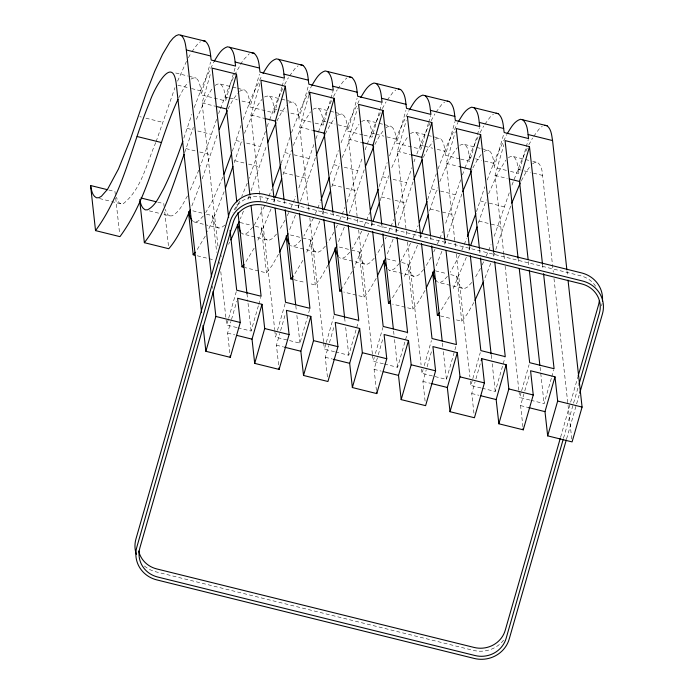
<?xml version="1.0" encoding="UTF-8"?>
<svg xmlns="http://www.w3.org/2000/svg" width="694" height="694" viewBox="0 0 694 694"><rect width="100%" height="100%" fill="white"/><g stroke="black" fill="none" stroke-linecap="round" stroke-linejoin="round"><path stroke-width="0.52" stroke-dasharray="3.47 2.6" d="M235.032 68.099L225.619 100.916L201.199 94.878L210.612 62.061M217.951 246.023L202.093 102.955L210.933 72.15M281.833 87.244L274.451 113.001L250.031 106.963L259.443 74.137M260.389 200.453L250.924 115.039L260.05 83.228M282.12 86.238L284.15 79.168M236.88 327.551L226.704 325.035L228.369 319.231M228.647 318.26L236.402 291.202M229.783 352.795L227.597 333.111L230.929 321.496M231.51 319.474L236.723 301.3M311.068 122.066L298.862 119.038L308.275 86.221M308.509 206.127L299.756 127.115L308.882 95.304M237.895 327.802L251.115 331.073L258.506 305.325M258.793 304.31L260.823 297.24M315.137 123.072L323.274 125.085L330.665 99.329M330.951 98.322L332.981 91.252M309.654 309.324L299.947 343.157L275.535 337.119L277.201 331.307M277.479 330.344L285.234 303.287M278.606 364.879L276.429 345.196L279.76 333.58M280.628 330.544L285.555 313.376M362.953 134.896L347.694 131.123L357.106 98.305M357.818 222.479L348.588 139.199L357.419 108.394M363.968 135.148L372.105 137.16L379.488 111.413M379.783 110.398L381.804 103.337M334.534 351.711L324.367 349.195L326.033 343.391M326.31 342.42L334.066 315.362M327.438 376.955L325.26 357.271L328.592 345.655M329.459 342.628L334.092 326.475M428.319 123.497L420.937 149.245L396.517 143.207L405.929 110.381M406.641 234.563L397.419 151.283L406.25 120.478M335.558 351.962L348.778 355.241L358.477 321.409M428.614 122.482L430.636 115.412M383.366 363.795L373.19 361.279L374.3 357.41M375.411 353.532L382.897 327.447M376.434 390.557L374.092 369.355L377.415 357.74M378.291 354.712L383.209 337.544M459.593 158.813L445.348 155.291L455.056 121.459M455.472 246.639L446.242 163.359L455.368 131.548M384.381 364.046L397.61 367.317L407.309 333.484M460.608 159.065L469.769 161.329L477.151 135.573M477.437 134.567L479.467 127.496M455.854 346.575L446.442 379.401L422.021 373.363L423.132 369.486M424.242 365.617L431.434 340.537M425.101 401.123L422.915 381.44L426.246 369.824M427.114 366.796L432.041 349.62M506.386 170.386L494.18 167.367L503.879 133.534M503.827 254.455L495.074 175.443L503.905 144.638M510.454 171.392L518.591 173.413L525.983 147.657M526.269 146.651L528.299 139.581M481.029 387.963L470.853 385.439L472.519 379.635M472.796 378.664L480.265 352.621M473.933 413.199L471.746 393.515L475.078 381.908M475.945 378.872L480.578 362.719M482.044 388.215L495.264 391.485L504.972 357.653M529.852 400.039L519.685 397.523L521.35 391.72M521.628 390.748L529.097 364.706M522.929 426.801L520.578 405.6L523.909 393.984M524.777 390.956L529.409 374.795M530.875 400.291L544.096 403.561L551.478 377.814M551.773 376.799L553.803 369.728M560.605 437.185L577.798 377.232M563.537 438.148L578.692 385.309M566.59 438.903L579.117 395.207M184.699 152.507L193.331 127.392M202.188 178.774L217.743 133.439M234.164 162.648L242.154 139.477M251.02 190.859L266.574 145.514M282.996 174.732L291.515 150.156M300.467 201.191L315.406 157.599M331.819 186.807L339.817 163.637M349.299 213.275L364.229 169.683M380.017 200.835L388.649 175.721M398.13 225.35L413.06 181.759M429.482 210.976L437.48 187.805M446.962 237.435L462.421 192.438M478.313 223.06L486.303 199.881M495.794 249.519L510.723 205.927M183.841 138.167L191.83 114.302M232.343 151.223L241.009 125.414M281.174 163.307L289.832 137.499M330.327 174.411L338.325 150.555M346.844 202.457L362.736 156.592M379.158 186.486L387.157 162.63M395.667 214.533L411.906 167.705M427.66 199.551L436.326 173.743M476.492 211.635L484.811 186.799M509.231 192.837L493.694 237.73M155.786 142.556C146.59 163.246 141.689 189.219 123.168 203.776L120.851 203.819L111.691 201.555M156.124 141.611L174.975 87.591M194.233 107.518L203.489 83.48L213.769 62.078M216.589 119.377L200.349 166.204M218.645 113.556L219.668 110.65M243.056 119.602L252.321 95.564L262.132 75.004M265.42 131.461L249.181 178.289M267.129 126.612L269.255 120.739M291.549 132.649L301.153 107.648L311.424 86.238M313.905 144.508L298.377 189.401M315.961 138.696L318.086 132.814M341.058 142.791L349.984 119.732L359.787 99.164M365.131 149.809L366.909 144.899M389.551 155.846L398.816 131.808L409.087 110.407M413.962 161.884L414.995 158.978M438.035 168.894L447.639 143.892L457.919 122.491M460.738 179.781L444.863 225.645M462.456 174.94L464.572 169.067M487.205 180.006L496.47 155.977L506.741 134.567M511.964 185.081L520.89 162.014L527.527 147.501M274.815 198.631L273.583 202.041M299.235 204.669L298.004 208.079M323.647 210.716L322.415 214.116M348.058 216.754L346.835 220.163M372.478 222.791L371.247 226.201M396.89 228.838L395.658 232.238M421.31 234.876L420.078 238.285M445.721 240.913L444.49 244.323M470.133 246.96L468.91 250.361M494.553 252.998L493.321 256.407M249.172 195.994L247.238 201.243M199.698 185.688L191.544 206.691M224.11 191.726L215.357 214.186L207.541 231.614M220.423 108.654L227.91 89.526L234.112 75.906M269.628 119.741L276.741 101.602L283.378 87.097M271.016 208.989L256.945 242.51M318.459 131.817L325.564 113.686L332.2 99.181M295.427 215.027L289.207 230.85M319.847 221.074L305.776 254.585M367.291 143.901L374.396 125.77L381.032 111.257M344.259 227.112L337.431 244.392M368.67 233.149L354.035 267.858M416.868 153.99L423.227 137.854L429.864 123.341M393.09 239.196L386.862 255.019M417.502 245.234L403.44 278.754M464.945 168.061L472.059 149.93L478.695 135.425M441.922 251.271L435.693 267.103M466.333 257.318L452.271 290.829M490.745 263.356L483.918 280.636M244.505 133.309C249.398 121.597 253.935 109.331 262.011 99.355M243.447 211.141L240.376 218.775M293.336 145.393L302.393 124.825L310.504 111.821M342.168 157.477L351.216 136.909L358.998 124.304M439.831 181.637C444.715 169.917 449.252 157.651 457.329 147.683M488.654 193.721L497.711 173.153L505.822 160.149M196.445 119.281L205.103 99.927L212.503 88.06M198.822 170.134L189.601 191.527M222.843 177.17L212.329 201.113L205.71 212.668M247.255 183.216L241.729 196.48M268.882 196.202L271.675 189.254M293.302 202.24L295.687 196.289M317.713 208.287L320.108 202.327M342.133 214.325L344.918 207.376M366.545 220.362L369.728 212.425M391.763 167.61L400.828 147.484L408.506 135.599M390.956 226.409L393.75 219.46M415.376 232.447L418.161 225.498M439.788 238.493L442.581 231.536M464.208 244.531L466.594 238.571M488.619 250.569L491.005 244.609M177.586 81.137L186.582 61.15M266.531 201.616L268.491 197.105M290.951 207.653L292.911 203.142M315.362 213.7L317.323 209.189M339.774 219.738L341.734 215.227M364.194 225.776L366.154 221.265M388.605 231.822L390.566 227.311M413.025 237.86L414.986 233.349M437.437 243.898L439.397 239.395M461.848 249.944L463.809 245.433M486.268 255.982L488.229 251.471M239.708 200.956L235.37 209.709M264.544 206.109L254.047 225.541M287.264 215.695L288.956 212.147M313.376 218.194L303.859 236.038M336.096 227.771L337.362 225.116M361.782 231.154L352.196 248.912M385.344 238.97L386.194 237.201M410.605 243.238L400.533 261.785M433.75 251.939L435.025 249.276M459.437 255.323L450.354 272.282M482.156 264.908L483.857 261.36M178.774 97.733L183.806 88.251L188.091 82.022M325.269 133.977L330.301 124.495L334.916 117.859M471.755 170.221L472.146 169.423M520.587 182.305L520.977 181.498M234.546 75.013L243.091 60.205L249.285 53.802M227.996 109.01L233.011 99.719L237.6 93.317M276.828 121.094L281.842 111.795L286.431 105.393M423.314 157.338L428.328 148.039L432.917 141.645M374.873 144.473L379.505 135.963L383.747 129.943M521.359 180.718L525.991 172.207L529.895 166.595M472.918 167.861L477.533 159.525L481.41 154.111M327.915 265.229L321.357 276.889L315.267 284.974L309.168 283.464M352.326 271.276L342.567 287.576M205.285 236.116L196.541 250.708M229.697 242.154L228.56 244.323M254.117 248.2L244.678 263.72M278.528 254.238L272.013 265.602L266.444 272.889L245.077 267.606M302.94 260.276L293.97 275.188M376.191 278.398L369.676 289.762L364.098 297.058L343.756 292.018M400.603 284.445L391.173 299.964M425.014 290.482L418.508 301.847L412.93 309.134L392.587 304.102M449.434 296.52L440.464 311.433M473.846 302.567L467.331 313.931L461.762 321.218L455.654 319.708M187.449 195.925C183.277 203.09 179.755 211.878 171.999 215.851L169.683 215.903L163.576 214.394M285.113 220.085L279.448 230M333.944 232.169L327.785 242.874M382.776 244.253L376.608 254.95M431.148 257.179L424.945 267.823M480.43 268.413L474.765 278.32M188.421 57.723L190.755 53.507M284.679 84.425L288.409 77.667M333.51 96.501L337.241 89.752M382.333 108.585L386.072 101.836M431.165 120.669L434.904 113.911M479.996 132.754L483.727 125.996M528.828 144.829L532.558 138.08M191.917 51.712L197.504 44.182L200.453 41.718M289.58 75.872L295.167 68.342L298.108 65.878M337.822 88.849L343.998 80.426L346.939 77.962M387.243 100.04L392.83 92.502L395.771 90.047M436.066 112.116L441.653 104.586L444.602 102.122M484.898 124.2L490.485 116.67L493.434 114.206M533.729 136.284L539.316 128.754L542.257 126.291M221.195 256.424L221.681 255.739M203.281 215.973L199.057 220.475L196.411 221.898L194.094 221.941L192.776 221.091M252.755 227.216L247.879 232.551L245.242 233.973L242.926 234.025L240.948 232.742M276.524 234.095L272.3 238.597L269.654 240.02L267.337 240.063L242.926 234.025M300.944 240.141L296.711 244.635L294.074 246.058L291.758 246.11L290.439 245.251M325.356 246.179L321.122 250.673L318.485 252.096L316.169 252.148L291.758 246.11M349.776 252.217L345.543 256.719L342.905 258.142L340.581 258.185L339.262 257.335M374.187 258.263L369.954 262.757L367.317 264.18L365.001 264.232L340.581 258.185M399.25 263.46L394.374 268.795L391.728 270.218L389.412 270.27L388.093 269.411M423.661 269.506L418.786 274.841L416.148 276.264L413.832 276.307L389.412 270.27M447.43 276.386L443.197 280.879L440.56 282.302L438.244 282.354L436.925 281.495M471.851 282.423L467.617 286.926L464.971 288.34L462.655 288.392L438.244 282.354M224.943 225.108L220.831 227.936L218.506 227.979L206.3 224.96M215.105 85.388C223.98 78.96 225.359 95.651 225.619 100.916M239.525 91.435C248.4 84.998 249.779 101.688 250.031 106.963M361.6 121.632C370.475 115.204 371.854 131.895 372.105 137.16M386.011 127.679C394.886 121.242 396.265 137.933 396.517 143.207M410.432 133.716C419.297 127.28 420.677 143.979 420.937 149.245M532.506 163.923C539.576 157.954 542.578 170.325 542.561 175.409L553.283 272.126M190.997 79.107C199.855 73.399 200.783 89.726 201.199 94.878M313.072 109.305C321.929 103.606 322.857 119.923 323.274 125.085M337.492 115.351C346.341 109.643 347.269 125.97 347.694 131.123M483.978 151.596C492.835 145.887 493.764 162.214 494.18 167.367M508.39 157.633C517.247 151.934 518.175 168.252 518.591 173.413M264.544 97.004C273.358 92.024 273.87 107.926 274.451 113.001M288.964 103.042C297.778 98.062 298.29 113.972 298.862 119.038M435.45 139.286C444.264 134.315 444.776 150.216 445.348 155.291M459.862 145.324C468.684 140.353 469.187 156.254 469.769 161.329M175.721 73L187.927 76.019M188.942 76.271L196.064 78.032M220.484 84.078L231.675 86.845M232.69 87.097L236.758 88.103M237.773 88.355L244.895 90.116M269.315 96.154L280.497 98.921M281.521 99.173L293.727 102.2M318.138 108.238L329.329 111.005M330.344 111.257L334.421 112.263M335.436 112.515L342.558 114.276M366.97 120.322L377.146 122.838M379.176 123.341L383.244 124.347M384.268 124.599L391.381 126.36M415.801 132.398L426.992 135.174M428.007 135.425L440.213 138.444M464.633 144.482L475.824 147.249M476.839 147.501L480.907 148.507M481.922 148.759L489.044 150.52M513.456 156.566L523.632 159.082M525.67 159.585L528.715 160.34M532.792 161.346L537.876 162.604M177.864 85.18L188.551 87.817M191.596 88.572L200.757 90.845M225.168 96.882L228.222 97.637M229.749 98.019L237.374 99.901M241.954 101.038L249.588 102.92M274 108.967L277.053 109.721M280.107 110.476L286.206 111.986M290.786 113.113L298.411 115.004M322.831 121.042L325.885 121.797M328.93 122.552L335.037 124.07M338.091 124.825L347.243 127.089M371.663 133.127L374.708 133.881M376.235 134.263L383.869 136.145M386.922 136.9L396.074 139.164M420.486 145.211L423.54 145.966M425.066 146.339L432.7 148.23M437.272 149.357L444.906 151.249M469.318 157.286L470.844 157.668M475.425 158.796L481.523 160.314M484.577 161.069L493.738 163.333M518.149 169.371L521.203 170.125M524.256 170.88L530.355 172.39M533.408 173.144L542.561 175.409M202.093 102.955L215.322 106.225M250.924 115.039L264.154 118.31M299.756 127.115L311.962 130.142M348.588 139.199L361.808 142.47M397.419 151.283L410.64 154.554M446.242 163.359L458.456 166.387M495.074 175.443L507.279 178.462M139.798 116.67L141.324 117.043M145.905 118.18L162.691 122.326M187.102 128.373L193.21 129.882M197.79 131.01L211.523 134.41M235.934 140.448L242.041 141.966M246.613 143.094L260.345 146.495M284.766 152.533L290.864 154.042M293.918 154.797L309.177 158.57M333.597 164.617L339.696 166.126M344.276 167.254L358.009 170.655M382.42 176.692L388.527 178.211M393.108 179.338L406.84 182.739M431.252 188.777L437.359 190.286M440.412 191.041L455.672 194.823M480.083 200.861L486.19 202.37M489.235 203.125L504.495 206.899M185.975 148.611L195.127 150.876M199.707 152.003L210.386 154.649M234.798 160.687L243.958 162.951M248.539 164.088L259.218 166.733M283.629 172.771L294.317 175.417M295.835 175.79L308.049 178.809M332.461 184.856L341.613 187.12M346.193 188.248L356.872 190.893M381.292 196.931L390.444 199.204M395.025 200.332L405.704 202.978M430.124 209.015L440.803 211.661M442.33 212.034L454.535 215.053M478.947 221.1L489.634 223.737M491.161 224.119L503.367 227.138M108.88 190.043L114.978 191.561L115.291 194.372M157.712 202.127L163.81 203.637L164.122 206.456M192.802 210.811L201.963 213.075M206.534 214.212L212.642 215.721C213.613 220.041 214.073 225.732 218.506 227.979M240.107 222.514L250.786 225.16M255.366 226.296L261.473 227.806C262.445 232.126 262.905 237.816 267.337 240.063M290.465 234.98L301.144 237.617M302.671 237.999L310.305 239.881C311.276 244.21 311.736 249.892 316.169 252.148M339.297 247.055L349.976 249.701M351.502 250.074L359.128 251.965C360.108 256.294 360.568 261.976 365.001 264.232M386.601 258.758L397.28 261.404M401.861 262.54L407.959 264.05C408.931 268.37 409.391 274.061 413.832 276.307M435.424 270.842L446.112 273.488M450.684 274.616L456.791 276.125C457.762 280.454 458.222 286.136 462.655 288.392M99.485 198.536L110.676 201.303M149.331 210.863L159.507 213.388M194.094 221.941L204.27 224.457M197.261 255.774L214.559 260.059M293.909 279.691L305.1 282.458M440.395 315.935L451.586 318.702M227.597 333.111L234.719 334.872M276.429 345.196L283.551 346.957M325.26 357.271L332.383 359.032M374.092 369.355L381.206 371.117M422.915 381.44L430.037 383.201M471.746 393.515L478.869 395.276M520.578 405.6L528.715 407.612M169.683 215.903L167.705 214.62L165.094 209.31M120.851 203.819L118.874 202.535L116.262 197.226M566.972 270.695L567.553 275.9M553.994 278.572L567.926 404.298M568.048 405.374L571.969 440.837M542.491 264.093L543.09 269.428M528.36 261.56L528.715 264.761M540.079 367.265L544.096 403.561M518.08 258.047L518.67 263.39M503.948 255.522L504.304 258.723M505.128 266.201L518.852 390.054M518.973 391.121L519.685 397.523M493.668 252.009L494.258 257.344M479.537 249.484L480.239 255.886M491.248 355.181L491.959 361.591M492.193 363.725L495.264 391.485M469.248 245.962L469.838 251.306M456.305 254.117L469.907 376.903M470.376 381.171L470.853 385.439M444.837 239.924L445.427 245.268M430.584 236.333L431.061 240.601M442.416 343.096L443.128 349.507M443.362 351.641L446.442 379.401M420.417 233.887L421.015 239.222M407.473 242.033L421.076 364.818M421.553 369.087L422.021 373.363M396.127 228.916L396.595 233.184M381.752 224.249L382.229 228.517M393.585 331.021L394.296 337.423M394.53 339.557L397.61 367.317M371.594 221.802L372.184 227.138M358.642 229.957L372.366 353.801M372.487 354.877L373.19 361.279M347.295 216.832L347.763 221.1M332.929 212.164L333.398 216.441M344.64 317.869L345.23 323.204M345.699 327.481L348.778 355.241M322.875 210.785L323.352 215.062M308.63 207.194L308.986 210.395M309.81 217.873L323.534 341.726M323.656 342.793L324.367 349.195M298.463 204.747L298.941 209.015M284.098 200.089L284.566 204.357M295.809 305.785L296.399 311.129M296.876 315.397L299.947 343.157M274.052 198.71L274.52 202.978M261.1 206.855L274.703 329.641M274.824 330.708L275.535 337.119M249.987 195.873L250.577 201.208M237.044 204.019L237.279 206.153M246.977 293.709L247.81 301.179M248.044 303.313L251.115 331.073M219.72 262.037L219.963 264.18M220.787 271.649L226.704 325.035M212.511 286.266L212.746 288.348M456.791 276.125L461.762 321.218M407.959 264.05L412.93 309.134M359.128 251.965L364.098 297.058M310.305 239.881L315.267 284.974M261.473 227.806L266.444 272.889M212.642 215.721L216.675 252.356M164.747 212.095L168.469 245.91M115.707 198.137L119.637 233.826M602.097 303.46A28.489 26.979 -6.3 0 1 601.533 305.837M503.601 640.172A28.489 26.979 -6.3 0 1 473.325 650.365L155.933 571.83A28.489 26.979 -6.3 0 1 144.161 565.792M595.599 286.18A25.322 23.986 -6.3 0 0 580.731 275.813L263.338 197.278A25.322 23.986 -6.3 0 0 232.958 212.407"/><path stroke-width="1.04" d="M236.801 201.885L226.513 108.993L236.507 74.154L212.086 68.116L228.647 217.586M568.013 280.064L582.084 407.066L572.09 441.904L547.679 435.867L557.664 401.028L554.983 376.799L530.572 370.761L533.252 394.981L523.259 429.829L498.847 423.782L508.841 388.944L506.152 364.714L481.74 358.677L484.421 382.906L474.436 417.745L450.016 411.707L460.009 376.859L457.32 352.639L432.909 346.592L435.589 370.822L425.604 405.66L401.184 399.623L411.178 364.784L408.497 340.554L384.077 334.517L386.766 358.737L376.773 393.585L352.361 387.538L362.346 352.699L359.666 328.47L335.245 322.432L337.935 346.662L327.941 381.5L303.53 375.463L313.514 340.615L310.834 316.386L286.422 310.348L289.103 334.577L279.109 369.416L254.698 363.378L264.692 328.54L262.002 304.31L237.591 298.264L240.271 322.493L230.287 357.341L205.866 351.294L215.86 316.455L213.093 291.471M283.976 199.022L275.344 121.077L285.329 86.238L260.918 80.192L273.93 197.643M309.168 94.297L309.75 92.276L334.161 98.314L347.173 215.765M254.698 363.378L252.017 339.149L262.002 304.31M332.929 212.164L324.167 133.161L334.161 98.314M303.53 375.463L300.84 351.233L310.834 316.386M381.752 224.249L372.999 145.237L382.993 110.398L358.581 104.36L371.472 220.735M352.361 387.538L349.672 363.318L359.666 328.47M430.471 235.266L421.831 157.321L431.824 122.482L407.404 116.436L420.417 233.887M401.184 399.623L398.503 375.393L408.497 340.554M479.415 248.409L470.662 169.405L480.656 134.558L456.236 128.52L469.135 244.895M450.016 411.707L447.335 387.478L457.32 352.639M528.125 259.426L519.494 181.481L529.479 146.642L505.067 140.604L518.08 258.047M481.159 360.698L481.74 358.677M498.847 423.782L496.167 399.562L506.152 364.714M547.679 435.867L544.99 411.637L554.983 376.799M560.31 438.209L505.241 630.273A25.322 23.986 -6.3 0 1 474.158 647.459L156.766 568.933A25.322 23.986 -6.3 0 1 138.679 551.001M578.085 376.217L598.488 305.082A25.322 23.986 -6.3 0 0 599.286 300.754M563.25 439.163L506.134 638.35A25.322 23.986 -6.3 0 1 475.06 655.535L157.659 577.009A25.322 23.986 -6.3 0 1 139.91 547.74L233.158 222.54A25.322 23.986 -6.3 0 1 264.232 205.355L581.624 283.889A25.322 23.986 -6.3 0 1 599.382 313.159L578.978 384.294M566.295 439.918L509.188 639.105A28.489 26.979 -6.3 0 1 474.228 658.441L156.827 579.906A28.489 26.979 -6.3 0 1 136.857 546.985L230.104 221.785A28.489 26.979 -6.3 0 1 265.065 202.448L582.457 280.983A28.489 26.979 -6.3 0 1 602.435 313.914L579.707 393.177M177.985 99.389C157.104 144.309 149.8 196.159 119.949 236.645L95.538 230.608C123.567 192.663 131.73 144.413 149.878 101.68C152.923 91.244 173.023 52.171 176.337 84.798L201.581 312.612M184.057 154.432C172.962 184.543 164.235 216.918 144.369 242.692L168.781 248.73C178.627 237.391 184.266 223.121 190.347 209.579M232.889 166.517L225.368 188.265M281.721 178.601L275.44 196.896M330.552 190.677L324.263 208.981M379.375 202.761L373.094 221.065M428.207 214.845L421.926 233.141M477.038 226.921L470.758 245.225M182.852 141.064C177.196 157.356 171.149 173.561 163.498 189.028C159.152 196.445 155.621 205.658 147.579 209.814L145.263 209.857C141.437 207.992 140.578 203.299 139.78 199.499M231.683 153.148L224.041 174.194M280.844 164.287L272.863 186.278M329.346 177.308L320.897 200.34M378.178 189.393L370.527 210.438M427.001 201.477L419.358 222.522M475.832 213.552L467.392 236.585M267.624 142.721L276.047 122.717M316.195 155.491L324.87 134.792M365.287 166.89L373.702 146.876M413.85 179.651L422.134 159.793M462.681 191.735L471.365 171.036M511.773 203.134L520.196 183.121M219.313 129.275L227.216 110.632M239.17 221.664L230.816 239.959M288.001 233.739L279.647 252.043M336.833 245.823L328.479 264.119M385.664 257.908L377.31 276.203M434.487 269.983L426.133 288.288M483.319 282.068L474.965 300.363M214.229 61.237C217.682 55.815 220.935 48.884 227.476 46.784L254.151 53.299C259.339 57.958 259.001 65.739 260.024 72.115L284.436 78.162C283.421 71.777 283.751 63.995 278.572 59.337L276.307 58.86C269.758 60.968 266.513 67.899 263.061 73.312M311.892 85.397C315.345 79.975 318.589 73.052 325.139 70.944L351.815 77.459C357.002 82.118 356.664 89.899 357.679 96.284L382.099 102.322C381.075 95.945 381.414 88.155 376.226 83.497L373.971 83.028C367.421 85.128 364.177 92.059 360.724 97.481M409.555 109.565C413.008 104.143 416.253 97.212 422.802 95.104L449.478 101.628C454.657 106.277 454.327 114.068 455.342 120.444L479.754 126.482C478.739 120.105 479.077 112.324 473.889 107.665L471.625 107.188C465.075 109.296 461.831 116.219 458.378 121.641M507.21 133.725C510.663 128.303 513.907 121.372 520.457 119.273L547.132 125.788C551.426 129.344 551.669 135.477 552.554 140.57L566.859 269.654M293.284 276.091L290.855 278.936L292.382 279.309M195.396 252.217L193.192 254.767L194.719 255.149M341.882 288.461L339.687 291.012L341.214 291.393M439.545 312.63L437.341 315.18L438.868 315.553M244.002 264.588L242.024 266.852L243.551 267.225M390.488 300.832L388.51 303.096L390.037 303.478M229.74 47.253C234.928 51.911 234.589 59.693 235.604 66.077L211.193 60.04C210.178 53.655 210.508 45.873 205.329 41.215L178.653 34.7L176.033 35.68L173.092 38.135L169.848 42.082L162.604 54.219L154.667 71.404L146.425 92.528L130.377 139.338L118.474 168.98L107.553 189.297L101.393 196.307L98.756 197.729L96.431 197.781C91.998 195.526 91.539 189.844 90.567 185.515L107.353 189.67M203.064 40.738L205.329 41.215M251.896 52.822L254.151 53.299M300.728 64.906L302.983 65.375C308.171 70.033 307.832 77.823 308.856 84.2L333.267 90.237C332.252 83.861 332.582 76.08 327.403 71.421M349.55 76.982L351.815 77.459M398.382 89.066L400.646 89.543C405.825 94.202 405.496 101.983 406.511 108.359L430.931 114.406C429.907 108.021 430.245 100.24 425.058 95.581M447.214 101.15L449.478 101.628M496.045 113.235L498.301 113.703C503.488 118.362 503.15 126.143 504.174 132.528L528.585 138.566C527.57 132.19 527.9 124.4 522.721 119.75M544.868 125.31L547.132 125.788M278.572 59.337L302.983 65.375M376.226 83.497L400.646 89.543M473.889 107.665L498.301 113.703M180.908 35.177C185.203 38.725 185.445 44.867 186.33 49.959L210.742 55.997M235.162 62.044L259.573 68.081M283.993 74.119L308.405 80.166M332.816 86.203L357.237 92.241M381.648 98.288L406.068 104.326M430.48 110.363L454.891 116.41M479.311 122.448L503.723 128.485M528.143 134.532L552.554 140.57M216.337 106.477L226.513 108.993M265.169 118.561L275.344 121.077M312.985 130.394L324.167 133.161M362.832 142.721L372.999 145.237M411.655 154.805L421.831 157.321M459.471 166.638L470.662 169.405M509.318 178.965L519.494 181.481M137.143 136.527L161.555 142.565M140.925 197.972L156.185 201.754M215.86 316.455L240.271 322.493M264.692 328.54L289.103 334.577M313.514 340.615L337.935 346.662M362.346 352.699L386.766 358.737M411.178 364.784L435.589 370.822M460.009 376.859L484.421 382.906M508.841 388.944L533.252 394.981M557.664 401.028L582.084 407.066M236.758 335.376L252.017 339.149M284.566 347.208L300.84 351.233M333.398 359.284L349.672 363.318M383.244 371.62L398.503 375.393M431.052 383.452L447.335 387.478M480.907 395.78L496.167 399.562M528.715 407.612L544.99 411.637M436.266 281.07L434.626 278.537L432.761 271.987M386.888 268.144L384.12 260.857M338.065 256.06L336.972 254.368L335.098 247.827M289.233 243.976L288.14 242.284L286.266 235.743M240.402 231.9L237.634 224.613M192.117 220.657L190.477 218.124L188.612 211.575M529.479 146.642L542.491 264.093M543.558 273.696L554.09 368.722L529.669 362.684L519.259 268.725M529.314 270.105L539.837 365.131M523.094 428.311L523.259 429.829M480.656 134.558L493.668 252.009M494.727 261.621L505.258 356.638L480.847 350.6L470.315 255.574M480.482 258.021L491.126 354.113M431.824 122.482L444.837 239.924M446.016 250.603L456.426 344.562L432.015 338.516L421.484 243.49M431.651 245.936L442.182 340.962M382.993 110.398L395.884 226.773M397.072 237.452L407.595 332.478L383.183 326.44L372.652 231.414M382.819 233.861L393.351 328.887M376.608 392.067L376.773 393.585M348.241 225.368L358.772 320.394L334.352 314.356L323.829 219.33M334.109 222.843L344.64 317.869M309.75 92.276L322.762 209.718M285.329 86.238L298.229 202.613M299.409 213.292L309.94 308.318L285.529 302.272L275.11 208.313M285.165 209.692L295.687 304.718M278.945 367.907L279.109 369.416M236.507 74.154L249.875 194.806M251.054 205.476L261.109 296.234L236.697 290.196L230.07 230.399M237.99 212.564L246.977 293.709M230.113 355.822L230.287 357.341M186.33 49.959L211.479 276.897M203.012 325.503L205.866 351.294M432.683 272.907L437.341 315.18M383.86 260.823L388.51 303.096M335.029 248.738L339.687 291.012M286.197 236.663L290.855 278.936M237.365 224.578L242.024 266.852M188.534 212.494L193.192 254.767M139.806 201.355L144.369 242.692M90.567 185.515L95.538 230.608M136.336 554.315A28.489 26.979 -6.3 0 1 135.963 538.908L229.211 213.709A28.489 26.979 -6.3 0 1 264.171 194.372L581.563 272.907A28.489 26.979 -6.3 0 1 602.444 300.962"/></g></svg>
